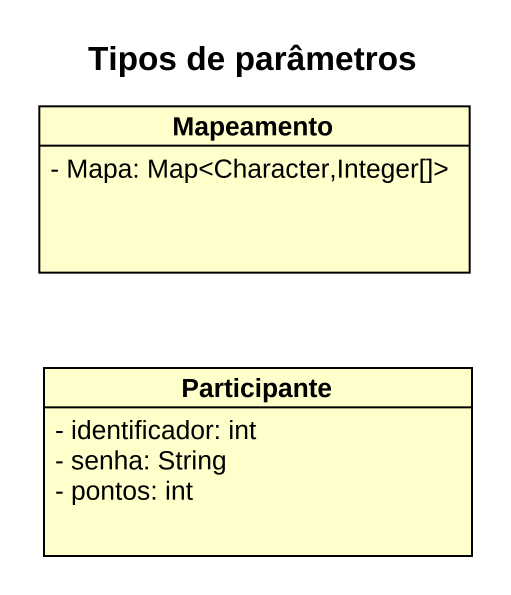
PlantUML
@startuml
title Tipos de parâmetros
hide circle
hide empty members
skinparam classAttributeIconSize 0
class Mapeamento {
  - Mapa: Map<Character,Integer[]>
}
class Participante {
  - identificador: int
  - senha: String
  - pontos: int
}
@enduml
